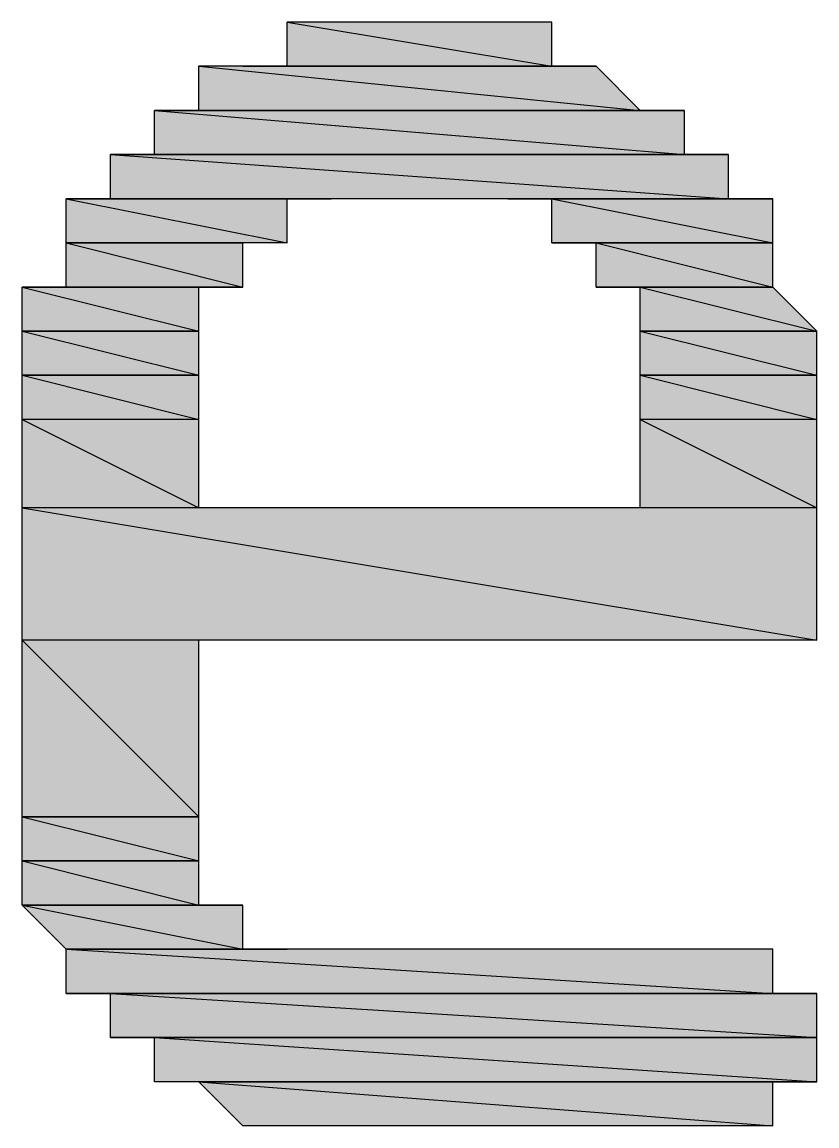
# Model space of a CAD drawing. Header units: millimetres. Extents: x 0 to 420, y 0 to 297.
# Drawn here: x 265.896 to 266.658, y 132.334 to 133.392 of the extents above; entities that cross this region are included whole.
import ezdxf

# ---------------------------------------------------------------- set-up
doc = ezdxf.new("R2010")
doc.units = ezdxf.units.MM
doc.layers.get('0').update_dxf_attribs({"linetype": 'CONTINUOUS'})

msp = doc.modelspace()

# ---------------------------------------------------------------- hatches: boundary and pattern name
at = {"true_color": 0x000007}
h = msp.add_hatch(color=0, dxfattribs=at)
h.paths.add_polyline_path([(266.403667, 133.392333), (266.149667, 133.392333), (266.403667, 133.35)], flags=0)
h.paths.add_polyline_path([(266.149667, 133.392333), (266.403667, 133.35), (266.149667, 133.35)], flags=0)
h = msp.add_hatch(color=0, dxfattribs=at)
h.paths.add_polyline_path([(266.446, 133.35), (266.065, 133.35), (266.488333, 133.307667)], flags=0)
h.paths.add_polyline_path([(266.065, 133.35), (266.488333, 133.307667), (266.065, 133.307667)], flags=0)
h = msp.add_hatch(color=0, dxfattribs=at)
h.paths.add_polyline_path([(266.107333, 133.35), (266.446, 133.35)], flags=0)
h.paths.add_polyline_path([(266.446, 133.35), (266.107333, 133.35)], flags=0)
h = msp.add_hatch(color=0, dxfattribs=at)
h.paths.add_polyline_path([(266.530667, 133.307667), (266.022667, 133.307667)], flags=0)
h.paths.add_polyline_path([(266.530667, 133.307667), (266.022667, 133.307667), (266.488333, 133.307667)], flags=0)
h = msp.add_hatch(color=0, dxfattribs=at)
h.paths.add_polyline_path([(266.530667, 133.307667), (266.022667, 133.307667), (266.530667, 133.265333)], flags=0)
h.paths.add_polyline_path([(266.022667, 133.307667), (266.530667, 133.265333), (266.022667, 133.265333)], flags=0)
h = msp.add_hatch(color=0, dxfattribs=at)
h.paths.add_polyline_path([(266.530667, 133.265333), (266.022667, 133.265333), (266.573, 133.265333)], flags=0)
h.paths.add_polyline_path([(266.022667, 133.265333), (266.573, 133.265333), (265.980333, 133.265333)], flags=0)
h = msp.add_hatch(color=0, dxfattribs=at)
h.paths.add_polyline_path([(266.573, 133.265333), (265.980333, 133.265333), (266.573, 133.223)], flags=0)
h.paths.add_polyline_path([(265.980333, 133.265333), (266.573, 133.223), (265.980333, 133.223)], flags=0)
h = msp.add_hatch(color=0, dxfattribs=at)
h.paths.add_polyline_path([(266.192, 133.223), (265.980333, 133.223)], flags=0)
h.paths.add_polyline_path([(265.980333, 133.223), (266.192, 133.223), (265.938, 133.223)], flags=0)
h = msp.add_hatch(color=0, dxfattribs=at)
h.paths.add_polyline_path([(266.149667, 133.223), (265.938, 133.223), (266.149667, 133.180667)], flags=0)
h.paths.add_polyline_path([(265.938, 133.223), (266.149667, 133.180667), (265.938, 133.180667)], flags=0)
h = msp.add_hatch(color=0, dxfattribs=at)
h.paths.add_polyline_path([(266.615333, 133.223), (266.361333, 133.223)], flags=0)
h.paths.add_polyline_path([(266.615333, 133.223), (266.361333, 133.223), (266.573, 133.223)], flags=0)
h = msp.add_hatch(color=0, dxfattribs=at)
h.paths.add_polyline_path([(266.615333, 133.223), (266.403667, 133.223), (266.615333, 133.180667)], flags=0)
h.paths.add_polyline_path([(266.403667, 133.223), (266.615333, 133.180667), (266.403667, 133.180667)], flags=0)
h = msp.add_hatch(color=0, dxfattribs=at)
h.paths.add_polyline_path([(265.938, 133.180667), (266.107333, 133.180667)], flags=0)
h.paths.add_polyline_path([(266.107333, 133.180667), (265.938, 133.180667)], flags=0)
h = msp.add_hatch(color=0, dxfattribs=at)
h.paths.add_polyline_path([(266.107333, 133.180667), (265.938, 133.180667), (266.107333, 133.138333)], flags=0)
h.paths.add_polyline_path([(265.938, 133.180667), (266.107333, 133.138333), (265.938, 133.138333)], flags=0)
h = msp.add_hatch(color=0, dxfattribs=at)
h.paths.add_polyline_path([(266.615333, 133.180667), (266.403667, 133.180667)], flags=0)
h.paths.add_polyline_path([(266.403667, 133.180667), (266.615333, 133.180667), (266.446, 133.180667)], flags=0)
h = msp.add_hatch(color=0, dxfattribs=at)
h.paths.add_polyline_path([(266.615333, 133.180667), (266.446, 133.180667), (266.615333, 133.138333)], flags=0)
h.paths.add_polyline_path([(266.446, 133.180667), (266.615333, 133.138333), (266.446, 133.138333)], flags=0)
h = msp.add_hatch(color=0, dxfattribs=at)
h.paths.add_polyline_path([(266.107333, 133.138333), (265.938, 133.138333), (266.065, 133.138333)], flags=0)
h.paths.add_polyline_path([(265.938, 133.138333), (266.065, 133.138333), (265.895667, 133.138333)], flags=0)
h = msp.add_hatch(color=0, dxfattribs=at)
h.paths.add_polyline_path([(266.065, 133.138333), (265.895667, 133.138333), (266.065, 133.096)], flags=0)
h.paths.add_polyline_path([(265.895667, 133.138333), (266.065, 133.096), (265.895667, 133.096)], flags=0)
h = msp.add_hatch(color=0, dxfattribs=at)
h.paths.add_polyline_path([(266.615333, 133.138333), (266.446, 133.138333)], flags=0)
h.paths.add_polyline_path([(266.446, 133.138333), (266.615333, 133.138333), (266.488333, 133.138333)], flags=0)
h = msp.add_hatch(color=0, dxfattribs=at)
h.paths.add_polyline_path([(266.615333, 133.138333), (266.488333, 133.138333), (266.657667, 133.096)], flags=0)
h.paths.add_polyline_path([(266.488333, 133.138333), (266.657667, 133.096), (266.488333, 133.096)], flags=0)
h = msp.add_hatch(color=0, dxfattribs=at)
h.paths.add_polyline_path([(265.895667, 133.096), (266.065, 133.096)], flags=0)
h.paths.add_polyline_path([(266.065, 133.096), (265.895667, 133.096)], flags=0)
h = msp.add_hatch(color=0, dxfattribs=at)
h.paths.add_polyline_path([(266.065, 133.096), (265.895667, 133.096), (266.065, 133.053667)], flags=0)
h.paths.add_polyline_path([(265.895667, 133.096), (266.065, 133.053667), (265.895667, 133.053667)], flags=0)
h = msp.add_hatch(color=0, dxfattribs=at)
h.paths.add_polyline_path([(266.488333, 133.096), (266.657667, 133.096)], flags=0)
h.paths.add_polyline_path([(266.657667, 133.096), (266.488333, 133.096)], flags=0)
h = msp.add_hatch(color=0, dxfattribs=at)
h.paths.add_polyline_path([(266.657667, 133.096), (266.488333, 133.096), (266.657667, 133.053667)], flags=0)
h.paths.add_polyline_path([(266.488333, 133.096), (266.657667, 133.053667), (266.488333, 133.053667)], flags=0)
h = msp.add_hatch(color=0, dxfattribs=at)
h.paths.add_polyline_path([(265.895667, 133.053667), (266.065, 133.053667)], flags=0)
h.paths.add_polyline_path([(266.065, 133.053667), (265.895667, 133.053667)], flags=0)
h = msp.add_hatch(color=0, dxfattribs=at)
h.paths.add_polyline_path([(266.065, 133.053667), (265.895667, 133.053667), (266.065, 133.011333)], flags=0)
h.paths.add_polyline_path([(265.895667, 133.053667), (266.065, 133.011333), (265.895667, 133.011333)], flags=0)
h = msp.add_hatch(color=0, dxfattribs=at)
h.paths.add_polyline_path([(266.488333, 133.053667), (266.657667, 133.053667)], flags=0)
h.paths.add_polyline_path([(266.657667, 133.053667), (266.488333, 133.053667)], flags=0)
h = msp.add_hatch(color=0, dxfattribs=at)
h.paths.add_polyline_path([(266.657667, 133.053667), (266.488333, 133.053667), (266.657667, 133.011333)], flags=0)
h.paths.add_polyline_path([(266.488333, 133.053667), (266.657667, 133.011333), (266.488333, 133.011333)], flags=0)
h = msp.add_hatch(color=0, dxfattribs=at)
h.paths.add_polyline_path([(266.065, 133.011333), (265.895667, 133.011333), (266.065, 132.926667)], flags=0)
h.paths.add_polyline_path([(265.895667, 133.011333), (266.065, 132.926667), (265.895667, 132.926667)], flags=0)
h = msp.add_hatch(color=0, dxfattribs=at)
h.paths.add_polyline_path([(266.657667, 133.011333), (266.488333, 133.011333), (266.657667, 132.926667)], flags=0)
h.paths.add_polyline_path([(266.488333, 133.011333), (266.657667, 132.926667), (266.488333, 132.926667)], flags=0)
h = msp.add_hatch(color=0, dxfattribs=at)
h.paths.add_polyline_path([(266.657667, 132.926667), (265.895667, 132.926667), (266.657667, 132.799667)], flags=0)
h.paths.add_polyline_path([(265.895667, 132.926667), (266.657667, 132.799667), (265.895667, 132.799667)], flags=0)
h = msp.add_hatch(color=0, dxfattribs=at)
h.paths.add_polyline_path([(266.065, 132.799667), (265.895667, 132.799667), (266.065, 132.630333)], flags=0)
h.paths.add_polyline_path([(265.895667, 132.799667), (266.065, 132.630333), (265.895667, 132.630333)], flags=0)
h.paths.add_polyline_path([(266.065, 132.630333), (265.895667, 132.630333)], flags=0)
h.paths.add_polyline_path([(265.895667, 132.630333), (266.065, 132.630333)], flags=0)
h = msp.add_hatch(color=0, dxfattribs=at)
h.paths.add_polyline_path([(266.065, 132.630333), (265.895667, 132.630333), (266.065, 132.588)], flags=0)
h.paths.add_polyline_path([(265.895667, 132.630333), (266.065, 132.588), (265.895667, 132.588)], flags=0)
h.paths.add_polyline_path([(266.065, 132.588), (265.895667, 132.588)], flags=0)
h.paths.add_polyline_path([(265.895667, 132.588), (266.065, 132.588)], flags=0)
h = msp.add_hatch(color=0, dxfattribs=at)
h.paths.add_polyline_path([(266.065, 132.588), (265.895667, 132.588), (266.065, 132.545667)], flags=0)
h.paths.add_polyline_path([(265.895667, 132.588), (266.065, 132.545667), (265.895667, 132.545667)], flags=0)
h = msp.add_hatch(color=0, dxfattribs=at)
h.paths.add_polyline_path([(266.107333, 132.545667), (265.895667, 132.545667)], flags=0)
h.paths.add_polyline_path([(266.107333, 132.545667), (265.895667, 132.545667), (266.065, 132.545667)], flags=0)
h = msp.add_hatch(color=0, dxfattribs=at)
h.paths.add_polyline_path([(266.107333, 132.545667), (265.895667, 132.545667), (266.107333, 132.503333)], flags=0)
h.paths.add_polyline_path([(265.895667, 132.545667), (266.107333, 132.503333), (265.938, 132.503333)], flags=0)
h = msp.add_hatch(color=0, dxfattribs=at)
h.paths.add_polyline_path([(266.149667, 132.503333), (265.938, 132.503333)], flags=0)
h.paths.add_polyline_path([(266.149667, 132.503333), (265.938, 132.503333), (266.107333, 132.503333)], flags=0)
h = msp.add_hatch(color=0, dxfattribs=at)
h.paths.add_polyline_path([(266.615333, 132.503333), (265.938, 132.503333), (266.615333, 132.461)], flags=0)
h.paths.add_polyline_path([(265.938, 132.503333), (266.615333, 132.461), (265.938, 132.461)], flags=0)
h = msp.add_hatch(color=0, dxfattribs=at)
h.paths.add_polyline_path([(266.615333, 132.461), (265.938, 132.461), (266.657667, 132.461)], flags=0)
h.paths.add_polyline_path([(265.938, 132.461), (266.657667, 132.461), (265.980333, 132.461)], flags=0)
h = msp.add_hatch(color=0, dxfattribs=at)
h.paths.add_polyline_path([(266.657667, 132.461), (265.980333, 132.461), (266.657667, 132.418667)], flags=0)
h.paths.add_polyline_path([(265.980333, 132.461), (266.657667, 132.418667), (265.980333, 132.418667)], flags=0)
h.paths.add_polyline_path([(266.657667, 132.418667), (265.980333, 132.418667), (266.022667, 132.418667)], flags=0)
msp.add_hatch(color=0, dxfattribs=at).paths.add_polyline_path([(265.980333, 132.418667), (266.657667, 132.418667)], flags=0)
h = msp.add_hatch(color=0, dxfattribs=at)
h.paths.add_polyline_path([(266.657667, 132.418667), (266.022667, 132.418667), (266.657667, 132.376333)], flags=0)
h.paths.add_polyline_path([(266.022667, 132.418667), (266.657667, 132.376333), (266.022667, 132.376333)], flags=0)
h = msp.add_hatch(color=0, dxfattribs=at)
h.paths.add_polyline_path([(266.065, 132.376333), (266.657667, 132.376333)], flags=0)
h.paths.add_polyline_path([(266.657667, 132.376333), (266.065, 132.376333)], flags=0)
h = msp.add_hatch(color=0, dxfattribs=at)
h.paths.add_polyline_path([(266.615333, 132.376333), (266.065, 132.376333), (266.615333, 132.334)], flags=0)
h.paths.add_polyline_path([(266.065, 132.376333), (266.615333, 132.334), (266.107333, 132.334)], flags=0)

# ---------------------------------------------------------------- linework, layer by layer
at = {"color": 0, "true_color": 0x000007}
for points in [[(266.403667, 133.392333), (266.149667, 133.392333), (266.403667, 133.35)], [(266.149667, 133.392333), (266.403667, 133.35), (266.149667, 133.35)], [(266.446, 133.35), (266.065, 133.35), (266.488333, 133.307667)], [(266.065, 133.35), (266.488333, 133.307667), (266.065, 133.307667)], [(266.107333, 133.35), (266.446, 133.35)], [(266.446, 133.35), (266.107333, 133.35)], [(266.530667, 133.307667), (266.022667, 133.307667)], [(266.530667, 133.307667), (266.022667, 133.307667), (266.488333, 133.307667)], [(266.530667, 133.307667), (266.022667, 133.307667), (266.530667, 133.265333)], [(266.022667, 133.307667), (266.530667, 133.265333), (266.022667, 133.265333)], [(266.022667, 133.265333), (266.573, 133.265333), (265.980333, 133.265333)], [(266.573, 133.265333), (265.980333, 133.265333), (266.573, 133.223)], [(265.980333, 133.265333), (266.573, 133.223), (265.980333, 133.223)], [(266.530667, 133.265333), (266.022667, 133.265333), (266.573, 133.265333)], [(265.980333, 133.223), (266.192, 133.223), (265.938, 133.223)], [(266.149667, 133.223), (265.938, 133.223), (266.149667, 133.180667)], [(265.938, 133.223), (266.149667, 133.180667), (265.938, 133.180667)], [(266.192, 133.223), (265.980333, 133.223)], [(266.615333, 133.223), (266.361333, 133.223)], [(266.615333, 133.223), (266.361333, 133.223), (266.573, 133.223)], [(266.615333, 133.223), (266.403667, 133.223), (266.615333, 133.180667)], [(266.403667, 133.223), (266.615333, 133.180667), (266.403667, 133.180667)], [(265.938, 133.180667), (266.107333, 133.180667)], [(266.107333, 133.180667), (265.938, 133.180667)], [(266.107333, 133.180667), (265.938, 133.180667), (266.107333, 133.138333)], [(265.938, 133.180667), (266.107333, 133.138333), (265.938, 133.138333)], [(266.615333, 133.180667), (266.403667, 133.180667)], [(266.403667, 133.180667), (266.615333, 133.180667), (266.446, 133.180667)], [(266.615333, 133.180667), (266.446, 133.180667), (266.615333, 133.138333)], [(266.446, 133.180667), (266.615333, 133.138333), (266.446, 133.138333)], [(265.938, 133.138333), (266.065, 133.138333), (265.895667, 133.138333)], [(266.065, 133.138333), (265.895667, 133.138333), (266.065, 133.096)], [(265.895667, 133.138333), (266.065, 133.096), (265.895667, 133.096)], [(266.107333, 133.138333), (265.938, 133.138333), (266.065, 133.138333)], [(266.615333, 133.138333), (266.446, 133.138333)], [(266.446, 133.138333), (266.615333, 133.138333), (266.488333, 133.138333)], [(266.615333, 133.138333), (266.488333, 133.138333), (266.657667, 133.096)], [(266.488333, 133.138333), (266.657667, 133.096), (266.488333, 133.096)], [(265.895667, 133.096), (266.065, 133.096)], [(266.065, 133.096), (265.895667, 133.096)], [(266.065, 133.096), (265.895667, 133.096), (266.065, 133.053667)], [(265.895667, 133.096), (266.065, 133.053667), (265.895667, 133.053667)], [(266.488333, 133.096), (266.657667, 133.096)], [(266.657667, 133.096), (266.488333, 133.096)], [(266.657667, 133.096), (266.488333, 133.096), (266.657667, 133.053667)], [(266.488333, 133.096), (266.657667, 133.053667), (266.488333, 133.053667)], [(265.895667, 133.053667), (266.065, 133.053667)], [(266.065, 133.053667), (265.895667, 133.053667)], [(266.065, 133.053667), (265.895667, 133.053667), (266.065, 133.011333)], [(265.895667, 133.053667), (266.065, 133.011333), (265.895667, 133.011333)], [(266.488333, 133.053667), (266.657667, 133.053667)], [(266.657667, 133.053667), (266.488333, 133.053667)], [(266.657667, 133.053667), (266.488333, 133.053667), (266.657667, 133.011333)], [(266.488333, 133.053667), (266.657667, 133.011333), (266.488333, 133.011333)], [(266.065, 133.011333), (265.895667, 133.011333), (266.065, 132.926667)], [(265.895667, 133.011333), (266.065, 132.926667), (265.895667, 132.926667)], [(266.657667, 133.011333), (266.488333, 133.011333), (266.657667, 132.926667)], [(266.488333, 133.011333), (266.657667, 132.926667), (266.488333, 132.926667)], [(266.657667, 132.926667), (265.895667, 132.926667), (266.657667, 132.799667)], [(265.895667, 132.926667), (266.657667, 132.799667), (265.895667, 132.799667)], [(266.065, 132.799667), (265.895667, 132.799667), (266.065, 132.630333)], [(265.895667, 132.799667), (266.065, 132.630333), (265.895667, 132.630333)], [(266.065, 132.630333), (265.895667, 132.630333)], [(265.895667, 132.630333), (266.065, 132.630333)], [(266.065, 132.630333), (265.895667, 132.630333), (266.065, 132.588)], [(265.895667, 132.630333), (266.065, 132.588), (265.895667, 132.588)], [(266.065, 132.588), (265.895667, 132.588)], [(265.895667, 132.588), (266.065, 132.588)], [(266.065, 132.588), (265.895667, 132.588), (266.065, 132.545667)], [(265.895667, 132.588), (266.065, 132.545667), (265.895667, 132.545667)], [(266.107333, 132.545667), (265.895667, 132.545667)], [(266.107333, 132.545667), (265.895667, 132.545667), (266.065, 132.545667)], [(266.107333, 132.545667), (265.895667, 132.545667), (266.107333, 132.503333)], [(265.895667, 132.545667), (266.107333, 132.503333), (265.938, 132.503333)], [(266.149667, 132.503333), (265.938, 132.503333)], [(266.149667, 132.503333), (265.938, 132.503333), (266.107333, 132.503333)], [(266.615333, 132.503333), (265.938, 132.503333), (266.615333, 132.461)], [(265.938, 132.503333), (266.615333, 132.461), (265.938, 132.461)], [(266.615333, 132.461), (265.938, 132.461), (266.657667, 132.461)], [(265.938, 132.461), (266.657667, 132.461), (265.980333, 132.461)], [(266.657667, 132.461), (265.980333, 132.461), (266.657667, 132.418667)], [(265.980333, 132.461), (266.657667, 132.418667), (265.980333, 132.418667)], [(266.657667, 132.418667), (265.980333, 132.418667), (266.022667, 132.418667)], [(265.980333, 132.418667), (266.657667, 132.418667)], [(266.657667, 132.418667), (266.022667, 132.418667), (266.657667, 132.376333)], [(266.022667, 132.418667), (266.657667, 132.376333), (266.022667, 132.376333)], [(266.065, 132.376333), (266.657667, 132.376333)], [(266.657667, 132.376333), (266.065, 132.376333)], [(266.615333, 132.376333), (266.065, 132.376333), (266.615333, 132.334)], [(266.065, 132.376333), (266.615333, 132.334), (266.107333, 132.334)]]:
    msp.add_lwpolyline(points, close=True, dxfattribs=at)

doc.saveas('drawing.dxf')
